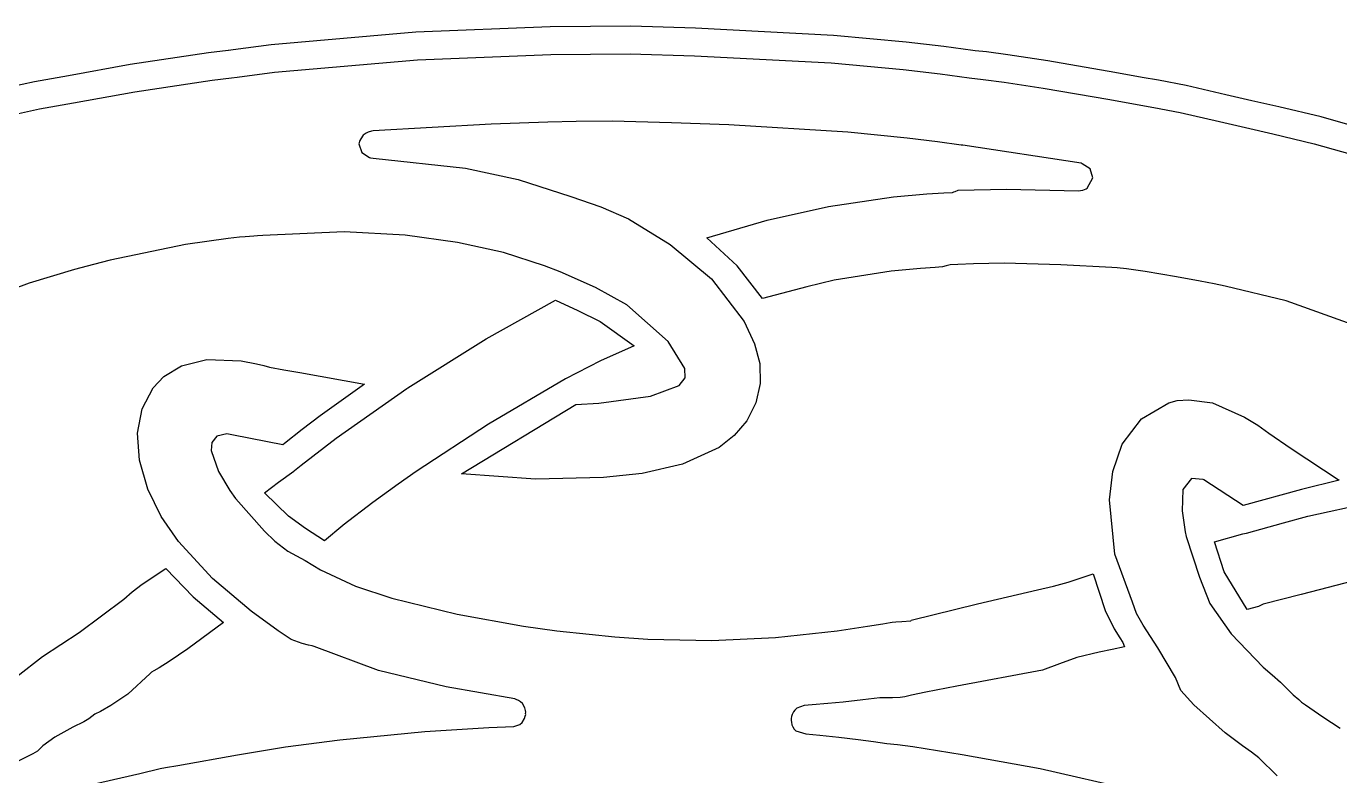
# Model space of a CAD drawing. Extents: x 0 to 238, y 0 to 238.
# Drawn here: x 95 to 149.3, y 206.5 to 237.5 of the extents above; entities that cross this region are included whole.
import ezdxf

# ---------------------------------------------------------------- set-up
doc = ezdxf.new("R2010")
doc.units = 0

msp = doc.modelspace()

# ---------------------------------------------------------------- linework, layer by layer
at = {"layer": 'Layer 1'}
for p, q in [((116.67816, 237.497974), (111.12793, 237.273664)), ((120.0119, 237.5192), (116.67816, 237.497974)), ((122.694, 237.443), (120.0119, 237.5192)), ((111.12793, 237.273664), (105.13379, 236.751057)), ((128.39695, 237.140722), (122.694, 237.443)), ((131.41393, 236.864461), (128.39695, 237.140722)), ((102.550814, 236.423586), (99.307504, 235.930561)), ((103.36201, 236.518054), (102.550814, 236.423586)), ((103.371848, 236.519403), (103.36201, 236.518054)), ((103.56887, 236.547027), (103.371848, 236.519403)), ((103.372227, 236.519461), (103.376, 236.52)), ((103.376068, 236.519932), (103.372227, 236.519461)), ((103.376, 236.52), (103.376068, 236.519932)), ((105.13379, 236.751057), (103.56887, 236.547027)), ((116.708334, 236.355224), (119.984794, 236.376315)), ((119.984794, 236.376315), (122.654964, 236.300442)), ((132.96315, 236.681581), (131.41393, 236.864461)), ((134.163, 236.52), (132.96315, 236.681581)), ((134.268, 236.509), (134.162615, 236.520184)), ((134.162615, 236.520184), (134.163, 236.52)), ((134.728995, 236.455651), (134.268, 236.509)), ((135.62078, 236.341306), (134.728995, 236.455651)), ((99.307504, 235.930561), (96.756464, 235.47311)), ((105.269884, 235.615989), (111.195094, 236.132396)), ((111.195094, 236.132396), (116.708334, 236.355224)), ((122.654964, 236.300442), (128.310174, 236.000327)), ((128.310174, 236.000327), (131.291244, 235.727435)), ((137.26723, 236.093478), (135.62078, 236.341306)), ((140.038, 235.608), (137.26723, 236.093478)), ((96.756464, 235.47311), (95.345634, 235.223868)), ((99.502895, 234.804186), (102.693245, 235.289326)), ((102.693245, 235.289326), (103.504105, 235.383659)), ((103.504105, 235.383659), (103.727204, 235.414855)), ((103.727204, 235.414855), (105.269884, 235.615989)), ((131.291244, 235.727435), (132.819444, 235.546991)), ((132.819444, 235.546991), (134.022394, 235.384939)), ((134.022394, 235.384939), (134.59237, 235.319983)), ((134.59237, 235.319983), (135.465424, 235.208065)), ((141.168247, 235.405466), (140.038, 235.608)), ((141.85068, 235.287619), (141.168247, 235.405466)), ((95.345634, 235.223868), (93.400344, 234.804692)), ((96.957315, 234.347748), (99.502895, 234.804186)), ((135.465424, 235.208065), (137.083714, 234.964482)), ((137.083714, 234.964482), (139.833804, 234.482506)), ((142.98733, 235.064791), (141.85068, 235.287619)), ((144.63553, 234.686647), (142.98733, 235.064791)), ((95.558625, 234.100728), (96.957315, 234.347748)), ((139.833804, 234.482506), (140.971054, 234.27888)), ((140.971054, 234.27888), (141.649042, 234.16184)), ((145.70857, 234.439158), (144.63553, 234.686647)), ((146.82109, 234.183183), (145.70857, 234.439158)), ((93.663265, 233.692133), (95.558625, 234.100728)), ((141.649042, 234.16184), (142.749422, 233.946155)), ((142.749422, 233.946155), (144.368052, 233.574683)), ((148.58216, 233.765356), (146.82109, 234.183183)), ((151.39591, 232.970799), (148.58216, 233.765356)), ((109.150651, 233.142274), (109.069053, 233.098273)), ((109.284605, 233.178054), (109.150651, 233.142274)), ((109.357577, 233.197528), (109.284605, 233.178054)), ((114.240407, 233.470891), (109.357577, 233.197528)), ((116.583507, 233.546492), (114.240407, 233.470891)), ((117.760517, 233.57614), (116.583507, 233.546492)), ((119.251117, 233.587189), (117.760517, 233.57614)), ((121.704927, 233.525334), (119.251117, 233.587189)), ((124.070267, 233.439355), (121.704927, 233.525334)), ((128.994257, 233.131694), (124.070267, 233.439355)), ((131.451297, 232.887171), (128.994257, 233.131694)), ((144.368052, 233.574683), (145.451602, 233.324634)), ((145.451602, 233.324634), (146.571872, 233.066965)), ((108.811118, 232.794791), (108.769815, 232.65585)), ((108.769815, 232.65585), (108.88701, 232.294945)), ((108.911045, 232.966275), (108.811118, 232.794791)), ((108.946622, 233.008388), (108.911045, 232.966275)), ((109.069053, 233.098273), (108.946622, 233.008388)), ((132.699457, 232.735618), (131.451297, 232.887171)), ((133.67776, 232.6018), (132.699457, 232.735618)), ((133.758684, 232.593311), (133.67776, 232.6018)), ((138.642524, 231.848617), (133.758684, 232.593311)), ((146.571872, 233.066965), (148.295402, 232.658164)), ((148.295402, 232.658164), (151.081542, 231.871157)), ((108.88701, 232.294945), (109.207, 232.091)), ((109.207, 232.091), (109.247157, 232.0815)), ((109.247157, 232.0815), (109.357393, 232.055759)), ((109.357393, 232.055759), (113.1846, 231.648055)), ((113.1846, 231.648055), (115.354815, 231.181427)), ((138.688809, 231.830555), (138.642524, 231.848617)), ((139.022474, 231.624971), (138.688809, 231.830555)), ((139.135611, 231.249742), (139.022474, 231.624971)), ((115.354815, 231.181427), (117.543023, 230.478989)), ((138.897891, 230.824151), (139.135611, 231.249742)), ((117.543023, 230.478989), (118.780073, 230.054019)), ((128.198, 230.067), (130.883, 230.461922)), ((130.883, 230.461922), (132.26815, 230.584485)), ((132.26815, 230.584485), (132.970601, 230.626398)), ((132.970601, 230.626398), (133.324485, 230.64203)), ((133.324485, 230.64203), (133.38378, 230.665545)), ((133.38378, 230.665545), (133.440718, 230.68913)), ((133.440718, 230.68913), (133.555467, 230.73616)), ((133.555467, 230.73616), (135.562607, 230.774367)), ((135.562607, 230.774367), (138.538077, 230.709738)), ((138.538077, 230.709738), (138.617452, 230.721058)), ((138.617452, 230.721058), (138.724318, 230.736086)), ((138.724318, 230.736086), (138.850051, 230.79511)), ((138.850051, 230.79511), (138.897891, 230.824151)), ((118.780073, 230.054019), (119.926563, 229.554726)), ((125.659878, 229.502988), (128.198, 230.067)), ((119.926563, 229.554726), (121.639453, 228.490106)), ((123.167031, 228.764144), (125.659878, 229.502988)), ((103.824952, 228.790174), (103.360494, 228.742267)), ((104.059639, 228.811803), (103.824952, 228.790174)), ((104.245273, 228.825415), (104.059639, 228.811803)), ((104.419856, 228.832423), (104.245273, 228.825415)), ((104.573419, 228.845687), (104.419856, 228.832423)), ((104.787287, 228.866507), (104.573419, 228.845687)), ((108.164017, 229.017372), (104.787287, 228.866507)), ((110.68036, 228.871515), (108.164017, 229.017372)), ((112.851389, 228.579676), (110.68036, 228.871515)), ((101.591414, 228.494643), (98.479424, 227.839834)), ((103.360494, 228.742267), (101.591414, 228.494643)), ((114.750019, 228.154283), (112.851389, 228.579676)), ((121.639453, 228.490106), (123.350895, 227.068457)), ((124.416997, 227.601182), (123.167031, 228.764144)), ((98.479424, 227.839834), (97.788164, 227.662824)), ((116.449167, 227.607762), (114.750019, 228.154283)), ((134.199712, 227.690819), (133.551307, 227.662989)), ((135.461152, 227.711638), (134.199712, 227.690819)), ((137.814432, 227.653501), (135.461152, 227.711638)), ((97.00156, 227.461492), (95.12507, 226.896368)), ((97.788164, 227.662824), (97.00156, 227.461492)), ((117.099392, 227.352794), (116.449167, 227.607762)), ((118.558662, 226.715977), (117.099392, 227.352794)), ((125.463981, 226.252584), (124.416997, 227.601182)), ((130.793681, 227.382294), (128.434671, 227.017694)), ((132.001421, 227.501423), (130.793681, 227.382294)), ((132.61196, 227.545153), (132.001421, 227.501423)), ((132.918735, 227.563277), (132.61196, 227.545153)), ((133.058012, 227.603773), (132.918735, 227.563277)), ((133.222691, 227.643798), (133.058012, 227.603773)), ((133.551307, 227.662989), (133.222691, 227.643798)), ((139.911732, 227.534372), (137.814432, 227.653501)), ((140.143117, 227.520424), (139.911732, 227.534372)), ((140.526657, 227.478176), (140.143117, 227.520424)), ((141.295943, 227.372456), (140.526657, 227.478176)), ((142.593503, 227.152187), (141.295943, 227.372456)), ((143.56965, 226.973224), (142.593503, 227.152187)), ((95.12507, 226.896368), (94.420805, 226.630145)), ((119.857562, 225.991231), (118.558662, 226.715977)), ((123.350895, 227.068457), (124.707233, 225.304806)), ((127.305701, 226.744802), (125.463981, 226.252584)), ((128.434671, 227.017694), (127.305701, 226.744802)), ((144.157953, 226.857126), (143.56965, 226.973224)), ((144.610685, 226.764207), (144.157953, 226.857126)), ((147.127225, 226.153061), (144.610685, 226.764207)), ((114.036877, 224.5861), (116.90336, 226.19082)), ((116.90336, 226.19082), (117.826748, 225.756012)), ((151.294325, 224.659501), (147.127225, 226.153061)), ((117.826748, 225.756012), (118.744878, 225.301191)), ((121.566072, 224.470441), (119.857562, 225.991231)), ((118.744878, 225.301191), (120.155158, 224.295871)), ((124.707233, 225.304806), (125.132745, 224.381822)), ((110.794, 222.554), (114.036877, 224.5861)), ((122.250932, 223.364981), (121.566072, 224.470441)), ((120.155158, 224.295871), (118.756668, 223.678934)), ((125.132745, 224.381822), (125.349195, 223.572108)), ((100.70244, 223.024374), (101.42231, 223.466401)), ((101.42231, 223.466401), (102.47084, 223.734245)), ((102.47084, 223.734245), (103.899448, 223.670595)), ((103.899448, 223.670595), (104.526023, 223.555036)), ((104.526023, 223.555036), (104.832798, 223.491022)), ((104.832798, 223.491022), (105.074964, 223.421014)), ((105.074964, 223.421014), (105.666098, 223.304648)), ((118.756668, 223.678934), (117.320438, 222.931142)), ((122.265671, 222.969434), (122.250932, 223.364981)), ((125.349195, 223.572108), (125.365759, 222.745816)), ((100.259808, 222.565475), (100.70244, 223.024374)), ((105.666098, 223.304648), (106.317873, 223.190235)), ((106.317873, 223.190235), (108.993433, 222.710415)), ((117.320438, 222.931142), (114.127484, 221.060392)), ((122.022375, 222.657213), (122.265671, 222.969434)), ((99.799589, 221.697983), (100.259808, 222.565475)), ((108.993433, 222.710415), (107.161813, 221.396485)), ((107.824661, 220.472085), (110.755661, 222.530165)), ((110.755661, 222.530165), (110.794, 222.554)), ((120.826368, 222.211437), (122.022375, 222.657213)), ((125.365759, 222.745816), (125.186055, 221.939132)), ((113.013956, 219.004627), (117.747126, 221.865687)), ((117.747126, 221.865687), (118.694435, 221.923029)), ((118.694435, 221.923029), (120.826368, 222.211437)), ((125.186055, 221.939132), (124.813696, 221.188242)), ((141.13906, 221.275035), (142.276301, 221.93501)), ((142.276301, 221.93501), (142.626412, 222.031028)), ((142.626412, 222.031028), (143.107849, 222.060001)), ((143.107849, 222.060001), (144.080179, 221.936198)), ((144.080179, 221.936198), (145.411669, 221.342875)), ((99.607411, 220.684208), (99.799589, 221.697983)), ((107.161813, 221.396485), (106.420893, 220.832978)), ((124.813696, 221.188242), (124.298396, 220.584113)), ((140.344081, 220.22771), (141.13906, 221.275035)), ((145.411669, 221.342875), (145.952065, 221.012574)), ((99.684916, 219.560632), (99.607411, 220.684208)), ((103.298129, 220.650174), (102.8906, 220.566148)), ((103.583822, 220.598962), (103.298129, 220.650174)), ((106.420893, 220.832978), (105.689069, 220.258622)), ((114.127484, 221.060392), (111.131368, 219.100002)), ((145.952065, 221.012574), (146.416792, 220.690226)), ((146.416792, 220.690226), (147.333373, 220.054552)), ((102.681297, 220.303501), (102.65598, 219.968613)), ((102.8906, 220.566148), (102.681297, 220.303501)), ((105.614952, 220.198924), (103.583822, 220.598962)), ((105.689069, 220.258622), (105.614952, 220.198924)), ((106.374761, 219.357265), (107.824661, 220.472085)), ((123.668355, 220.093082), (122.161986, 219.399682)), ((124.298396, 220.584113), (123.668355, 220.093082)), ((139.959642, 219.104161), (140.344081, 220.22771)), ((100.033748, 218.363735), (99.684916, 219.560632)), ((102.65598, 219.968613), (102.965695, 219.103084)), ((147.333373, 220.054552), (149.327833, 218.744262)), ((102.965695, 219.103084), (103.429915, 218.309633)), ((105.447242, 218.651109), (106.071, 219.112)), ((106.071, 219.112), (106.108061, 219.140366)), ((106.108061, 219.140366), (106.374761, 219.357265)), ((111.131368, 219.100002), (110.386339, 218.574767)), ((116.075676, 218.777015), (113.013956, 219.004627)), ((120.488856, 219.014869), (118.887416, 218.854098)), ((122.161986, 219.399682), (120.488856, 219.014869)), ((139.826396, 217.92416), (139.959642, 219.104161)), ((104.861027, 218.215626), (105.447242, 218.651109)), ((110.386339, 218.574767), (109.347859, 217.820235)), ((118.887416, 218.854098), (116.075676, 218.777015)), ((143.209233, 218.806116), (142.860808, 218.360256)), ((143.702933, 218.766159), (143.209233, 218.806116)), ((143.724023, 218.753222), (143.702933, 218.766159)), ((145.351943, 217.687462), (143.724023, 218.753222)), ((149.327833, 218.744262), (147.767143, 218.350421)), ((100.5902, 217.239937), (100.033748, 218.363735)), ((103.429915, 218.309633), (103.663313, 217.983441)), ((103.663313, 217.983441), (103.676789, 217.968819)), ((103.676789, 217.968819), (104.859529, 216.628009)), ((105.853952, 217.246419), (104.861027, 218.215626)), ((140.047, 215.676), (139.826396, 217.92416)), ((142.860808, 218.360256), (142.827154, 217.475913)), ((147.767143, 218.350421), (145.351943, 217.687462)), ((109.347859, 217.820235), (108.111019, 216.87953)), ((142.827154, 217.475913), (142.955352, 216.600266)), ((148.028097, 217.243891), (150.983487, 217.893174)), ((101.299298, 216.205655), (100.5902, 217.239937)), ((106.563475, 216.740457), (105.853952, 217.246419)), ((108.098477, 216.86565), (107.342935, 216.228091)), ((108.10017, 216.866728), (108.098477, 216.86565)), ((108.111019, 216.87953), (108.10017, 216.866728)), ((145.483927, 216.552631), (147.024327, 216.981377)), ((147.024327, 216.981377), (148.028097, 217.243891)), ((104.859529, 216.628009), (105.288679, 216.220689)), ((107.342935, 216.228091), (106.563475, 216.740457)), ((142.955352, 216.600266), (142.998408, 216.415777)), ((142.998408, 216.415777), (143.542913, 214.733547)), ((144.163138, 216.193619), (145.338258, 216.514223)), ((145.338258, 216.514223), (145.338865, 216.514023)), ((145.338865, 216.514023), (145.481105, 216.552227)), ((145.481105, 216.552227), (145.483927, 216.552631)), ((102.710548, 214.665236), (101.299298, 216.205655)), ((105.288679, 216.220689), (105.826851, 215.806635)), ((105.826851, 215.806635), (106.540616, 215.423236)), ((144.570525, 214.948959), (144.163138, 216.193619)), ((106.540616, 215.423236), (107.186193, 215.036538)), ((140.768998, 213.691546), (140.047, 215.676)), ((99.799347, 214.431521), (100.774215, 215.089968)), ((100.774215, 215.089968), (101.914656, 213.912919)), ((104.311488, 213.323035), (102.710548, 214.665236)), ((107.186193, 215.036538), (108.624798, 214.356315)), ((138.112891, 214.522229), (139.144981, 214.867951)), ((139.144981, 214.867951), (139.635649, 213.348851)), ((143.542913, 214.733547), (143.970042, 213.634157)), ((145.521269, 213.389159), (144.570525, 214.948959)), ((99.049937, 213.812424), (99.391491, 214.120018)), ((99.391491, 214.120018), (99.799347, 214.431521)), ((108.624798, 214.356315), (110.134913, 213.854478)), ((134.357686, 213.625523), (136.848556, 214.202438)), ((136.848556, 214.202438), (137.497839, 214.355662)), ((137.497839, 214.355662), (138.112891, 214.522229)), ((149.928696, 214.571093), (147.754106, 214.003748)), ((97.190287, 212.438724), (99.049937, 213.812424)), ((101.914656, 213.912919), (103.168395, 212.857368)), ((110.134913, 213.854478), (112.837543, 213.19864)), ((131.609216, 212.95327), (134.357686, 213.625523)), ((140.939878, 213.220687), (140.768998, 213.691546)), ((143.970042, 213.634157), (144.848351, 212.375687)), ((146.175, 213.608), (145.979121, 213.515431)), ((147.754106, 214.003748), (146.175, 213.608)), ((105.429408, 212.51325), (104.311488, 213.323035)), ((112.837543, 213.19864), (115.572823, 212.696068)), ((139.635649, 213.348851), (140.009746, 212.590142)), ((141.213241, 212.735948), (140.939878, 213.220687)), ((145.979121, 213.515431), (145.521269, 213.389159)), ((103.168395, 212.857368), (101.697605, 211.762768)), ((105.971421, 212.141375), (105.429408, 212.51325)), ((115.572823, 212.696068), (116.950423, 212.511647)), ((116.950423, 212.511647), (118.293193, 212.374662)), ((126.008453, 212.233026), (128.551743, 212.506728)), ((128.551743, 212.506728), (129.810283, 212.694123)), ((129.810283, 212.694123), (130.438676, 212.799843)), ((130.438676, 212.799843), (130.752267, 212.854693)), ((130.752267, 212.854693), (130.833327, 212.86864)), ((130.833327, 212.86864), (130.979611, 212.873759)), ((130.979611, 212.873759), (131.234175, 212.88973)), ((131.234175, 212.88973), (131.60605, 212.924297)), ((131.60605, 212.924297), (131.609216, 212.95327)), ((140.009746, 212.590142), (140.242145, 212.211866)), ((141.81583, 211.801714), (141.213241, 212.735948)), ((95.673007, 211.443711), (97.190287, 212.438724)), ((106.424692, 211.983974), (105.971421, 212.141375)), ((106.685996, 211.91976), (106.424692, 211.983974)), ((118.293193, 212.374662), (119.362533, 212.256205)), ((119.362533, 212.256205), (120.724773, 212.160661)), ((120.724773, 212.160661), (123.367791, 212.110837)), ((123.367791, 212.110837), (126.008453, 212.233026)), ((140.242145, 212.211866), (140.369763, 212.023469)), ((140.369763, 212.023469), (140.446578, 211.849155)), ((144.848351, 212.375687), (146.175281, 211.004217)), ((94.615807, 210.61789), (95.673007, 211.443711)), ((101.697605, 211.762768), (100.914439, 211.2384)), ((106.838345, 211.891326), (106.685996, 211.91976)), ((106.923042, 211.854072), (106.838345, 211.891326)), ((109.583642, 210.86647), (106.923042, 211.854072)), ((138.470307, 211.406462), (137.757349, 211.147046)), ((139.395713, 211.627606), (138.470307, 211.406462)), ((139.930112, 211.731102), (139.395713, 211.627606)), ((140.446578, 211.849155), (139.930112, 211.731102)), ((142.545159, 210.580904), (141.81583, 211.801714)), ((100.285843, 210.855408), (100.181266, 210.793082)), ((100.502942, 210.982557), (100.285843, 210.855408)), ((100.914439, 211.2384), (100.502942, 210.982557)), ((112.380545, 210.185317), (109.583642, 210.86647)), ((137.053826, 210.883518), (133.511546, 210.211056)), ((137.757349, 211.147046), (137.053826, 210.883518)), ((146.175281, 211.004217), (146.549716, 210.685436)), ((100.132348, 210.740589), (99.208218, 209.880405)), ((100.181266, 210.793082), (100.132348, 210.740589)), ((142.770211, 210.040979), (142.545159, 210.580904)), ((146.549716, 210.685436), (146.890127, 210.386199)), ((146.890127, 210.386199), (147.421963, 209.862245)), ((99.208218, 209.880405), (98.498901, 209.413328)), ((115.215612, 209.68629), (112.380545, 210.185317)), ((131.166891, 209.750171), (130.843597, 209.738379)), ((131.351447, 209.777662), (131.166891, 209.750171)), ((131.634852, 209.841001), (131.351447, 209.777662)), ((132.229556, 209.964645), (131.634852, 209.841001)), ((133.511546, 210.211056), (132.229556, 209.964645)), ((143.309537, 209.438122), (142.770211, 210.040979)), ((147.421963, 209.862245), (147.648497, 209.660033)), ((98.498901, 209.413328), (98.074939, 209.174599)), ((115.274233, 209.66446), (115.215612, 209.68629)), ((115.373484, 209.62767), (115.274233, 209.66446)), ((115.455487, 209.571206), (115.373484, 209.62767)), ((115.530482, 209.499039), (115.455487, 209.571206)), ((115.6327, 209.315496), (115.530482, 209.499039)), ((115.656889, 209.204653), (115.6327, 209.315496)), ((126.800871, 209.230129), (126.751617, 209.157761)), ((126.884154, 209.304652), (126.800871, 209.230129)), ((127.190534, 209.415088), (126.884154, 209.304652)), ((127.527225, 209.443522), (127.190534, 209.415088)), ((128.173206, 209.503353), (127.527225, 209.443522)), ((128.801266, 209.556247), (128.173206, 209.503353)), ((129.611184, 209.650583), (128.801266, 209.556247)), ((130.083059, 209.705162), (129.611184, 209.650583)), ((130.316536, 209.732718), (130.083059, 209.705162)), ((130.374753, 209.739929), (130.316536, 209.732718)), ((130.503988, 209.737504), (130.374753, 209.739929)), ((130.734846, 209.736627), (130.503988, 209.737504)), ((130.843597, 209.738379), (130.734846, 209.736627)), ((144.603387, 208.286782), (143.309537, 209.438122)), ((147.648497, 209.660033), (147.761104, 209.561387)), ((147.761104, 209.561387), (147.929757, 209.440641)), ((147.929757, 209.440641), (148.644196, 208.952397)), ((97.382403, 208.747741), (96.932363, 208.514939)), ((97.600716, 208.865724), (97.382403, 208.747741)), ((97.718967, 208.961606), (97.600716, 208.865724)), ((97.844429, 209.055064), (97.718967, 208.961606)), ((98.074939, 209.174599), (97.844429, 209.055064)), ((115.420522, 208.635956), (115.518493, 208.714792)), ((115.518493, 208.714792), (115.623138, 208.885536)), ((115.623138, 208.885536), (115.647463, 208.973335)), ((115.647463, 208.973335), (115.668147, 209.047184)), ((115.671511, 209.137947), (115.656889, 209.204653)), ((115.665042, 209.092664), (115.671511, 209.137947)), ((115.668147, 209.047184), (115.665042, 209.092664)), ((126.654666, 208.827931), (126.650085, 208.795992)), ((126.650085, 208.795992), (126.66329, 208.726591)), ((126.672186, 208.957641), (126.650825, 208.87274)), ((126.650825, 208.87274), (126.654666, 208.827931)), ((126.66329, 208.726591), (126.683706, 208.617972)), ((126.695893, 209.049413), (126.672186, 208.957641)), ((126.751617, 209.157761), (126.695893, 209.049413)), ((148.644196, 208.952397), (149.364427, 208.480522)), ((96.932363, 208.514939), (96.189154, 208.100883)), ((107.984974, 207.993816), (111.497674, 208.346757)), ((111.497674, 208.346757), (114.141434, 208.503551)), ((114.141434, 208.503551), (115.177614, 208.547485)), ((115.177614, 208.547485), (115.420522, 208.635956)), ((126.683706, 208.617972), (126.724741, 208.528759)), ((126.724741, 208.528759), (126.772313, 208.443658)), ((126.772313, 208.443658), (126.846162, 208.373178)), ((126.846162, 208.373178), (127.251865, 208.246703)), ((127.251865, 208.246703), (127.835317, 208.191182)), ((127.835317, 208.191182), (128.627579, 208.106416)), ((145.317155, 207.746589), (144.603387, 208.286782)), ((95.541218, 207.599166), (95.474049, 207.525385)), ((95.688312, 207.749291), (95.541218, 207.599166)), ((96.189154, 208.100883), (95.688312, 207.749291)), ((103.750084, 207.38011), (105.733574, 207.704482)), ((105.733574, 207.704482), (107.984974, 207.993816)), ((128.627579, 208.106416), (129.430021, 208.009389)), ((129.430021, 208.009389), (130.054505, 207.925027)), ((130.054505, 207.925027), (130.609252, 207.847608)), ((130.609252, 207.847608), (131.045409, 207.800237)), ((131.045409, 207.800237), (131.682497, 207.721807)), ((131.682497, 207.721807), (133.728247, 207.390899)), ((145.690309, 207.485757), (145.317155, 207.746589)), ((95.280727, 207.414003), (93.478427, 206.518578)), ((95.474049, 207.525385), (95.280727, 207.414003)), ((101.271474, 206.935328), (103.750084, 207.38011)), ((133.728247, 207.390899), (136.949057, 206.813645)), ((146.006056, 207.245544), (145.690309, 207.485757)), ((146.75102, 206.504624), (146.006056, 207.245544)), ((97.344652, 206.062342), (99.709112, 206.610753)), ((99.709112, 206.610753), (100.544097, 206.804205)), ((100.544097, 206.804205), (100.760525, 206.847329)), ((100.760525, 206.847329), (101.271474, 206.935328)), ((136.949057, 206.813645), (140.797447, 205.927519))]:
    msp.add_line(p, q, dxfattribs=at)

doc.saveas('drawing.dxf')
